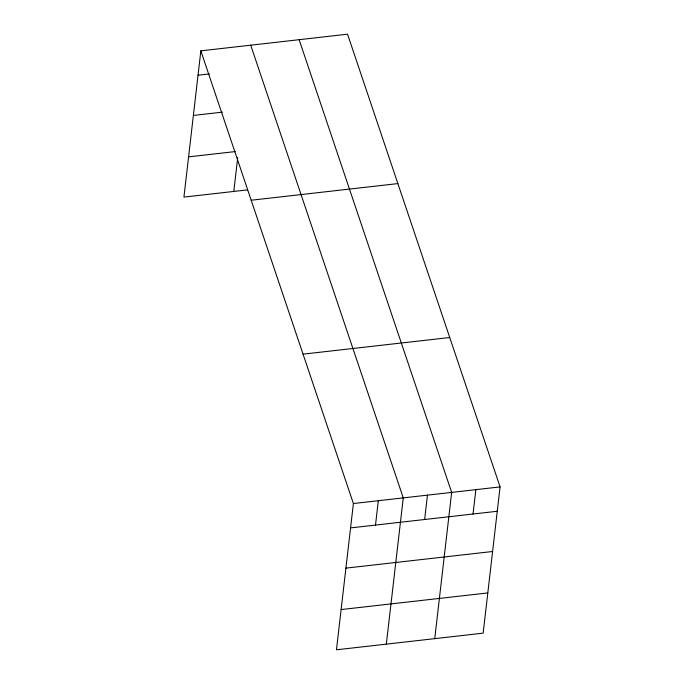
<?xml version="1.0" encoding="UTF-8"?>
<svg xmlns="http://www.w3.org/2000/svg" width="684" height="684" viewBox="0 0 684 684"><rect width="100%" height="100%" fill="white"/><g stroke="black" fill="none" stroke-linecap="round" stroke-linejoin="round"><path stroke-width="1.03" d="M200.848 50.847L353.389 503.544L336.46 649.8L483.152 633.153L500.072 486.905L347.54 34.2L200.848 50.847L183.928 197.095L247.48 189.887M233.8 191.435L237.724 157.568M375.499 525.081L378.32 500.714M386.332 644.14L403.261 497.892L250.72 45.187M424.644 519.507L427.457 495.139M434.742 638.651L451.662 492.394L299.13 39.689M473.046 514.009L475.867 489.65M198.035 75.206L209.458 73.906M193.375 115.434L222.471 112.133M188.579 156.875L235.339 151.566M251.19 200.232L397.874 183.594M303.046 354.158L449.739 337.511M353.389 503.544L500.072 486.905M350.567 527.911L497.251 511.264M345.907 568.13L492.6 551.492M341.119 609.572L487.803 592.934"/></g></svg>
